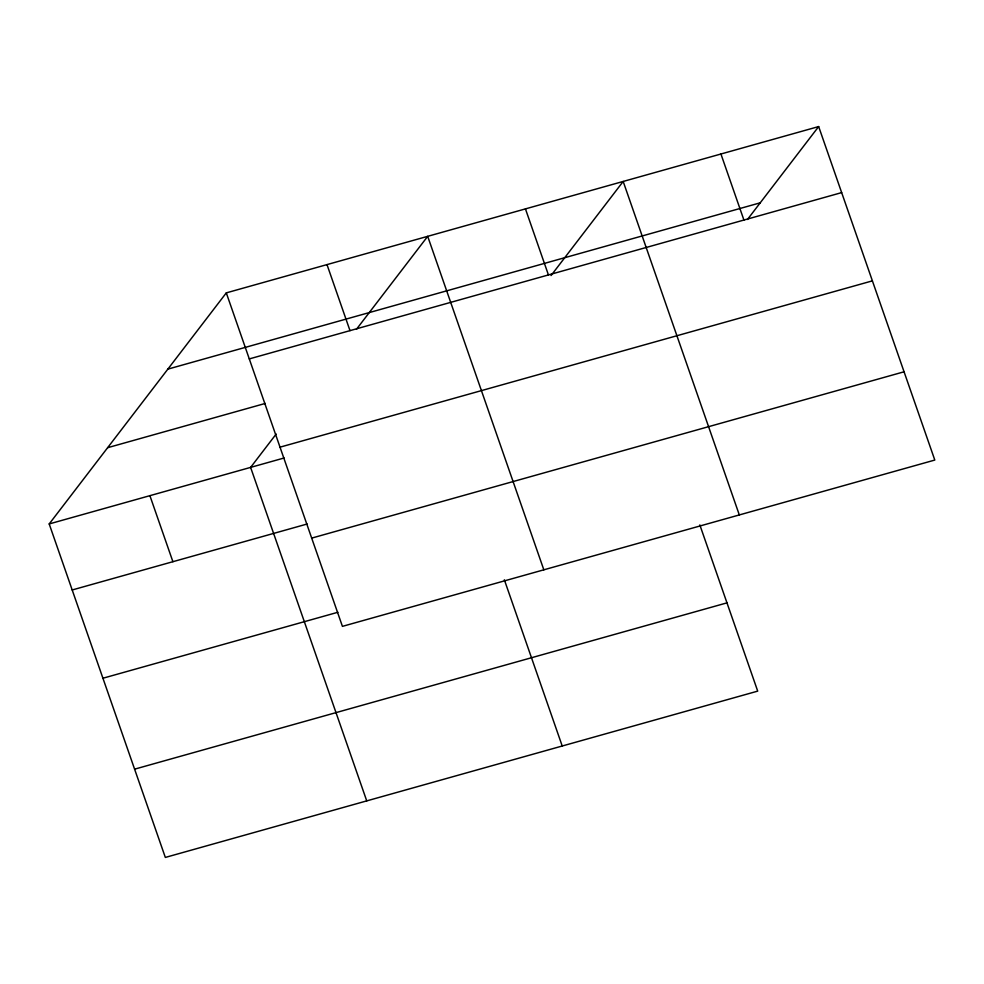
<?xml version="1.0" encoding="UTF-8"?>
<svg xmlns="http://www.w3.org/2000/svg" width="984" height="984" viewBox="0 0 984 984"><rect width="100%" height="100%" fill="white"/><g stroke="black" fill="none" stroke-linecap="round" stroke-linejoin="round"><path stroke-width="1.48" d="M699.833 524.915L757.705 691.125L165.337 857.433L49.2 523.943L226.295 292.875L818.663 126.567L934.8 460.057L342.42 626.365L226.295 292.875M276.172 434.042L250.612 467.4L366.737 800.89M356.491 329.246L427.696 236.332L543.832 569.822M551.052 275.557L623.179 181.45L739.316 514.939M747.459 219.481L818.663 126.567M167.846 369.135L760.226 202.815M249.284 358.914L841.664 192.606M107.637 447.695L265.262 403.44M280.022 447.166L872.402 280.858M49.2 523.943L284.155 457.978M72.201 589.969L307.156 524.005M311.694 538.113L904.062 371.792M102.926 678.234L337.893 612.269M134.599 769.168L726.967 602.86M720.928 154.008L743.916 220.047M525.444 208.891L548.432 274.93M504.349 579.797L562.221 746.007M326.996 264.61L349.997 330.636M149.9 495.665L172.901 561.704"/></g></svg>
